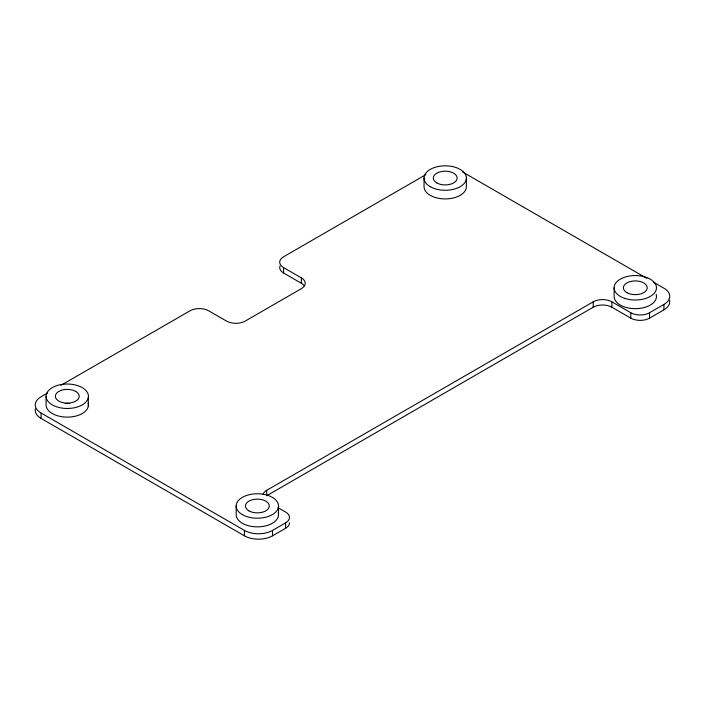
<?xml version="1.0" encoding="UTF-8"?>
<svg xmlns="http://www.w3.org/2000/svg" width="705" height="705" viewBox="0 0 705 705"><rect width="100%" height="100%" fill="white"/><g stroke="black" fill="none" stroke-linecap="round" stroke-linejoin="round"><path stroke-width="1.06" d="M47.702 392.967L41.066 396.8A19.855 11.465 0 0 0 41.066 413.007L41.066 418.409L244.432 535.818A19.855 11.465 0 0 0 272.509 535.818L285.604 528.257A13.236 7.64 0 0 0 289.482 522.854M60.983 385.3L189.989 310.817A13.236 7.64 0 0 1 208.706 310.817L226.481 321.083A13.236 7.64 0 0 0 245.199 321.083L301.352 288.662A13.236 7.64 0 0 0 301.352 277.858L283.569 267.592A13.236 7.64 0 0 1 283.569 256.787L425.855 174.637M263.08 494.24A13.236 7.64 0 0 1 266.701 490.327L593.187 301.837A13.236 7.64 0 0 1 611.905 301.837L630.808 312.747A13.236 7.64 0 0 0 649.525 312.747L663.934 304.428A19.855 11.465 0 0 0 663.934 288.222L653.482 282.185M669.583 300.233A19.855 11.465 0 0 1 663.934 309.83L649.525 318.149A13.236 7.64 0 0 1 630.808 318.149L611.905 307.239A13.236 7.64 0 0 0 593.187 307.239L266.701 495.73L266.701 490.327M41.066 413.007L244.432 530.416A19.855 11.465 0 0 0 272.509 530.416L285.604 522.854A13.236 7.64 0 0 0 285.604 512.05L278.043 507.679M462.471 171.905L646.829 278.343M279.947 266.102A13.236 7.64 0 0 0 283.569 272.994L301.352 283.26A13.236 7.64 0 0 1 304.225 285.736M663.934 304.428L663.934 309.83M649.525 312.747L649.525 318.149M630.808 312.747L630.808 318.149M614.125 287.79L614.125 296.435A21.176 12.223 0 0 0 637.144 308.614A21.176 12.223 0 0 0 656.152 294.302M611.905 301.837L611.905 307.239M593.187 301.837L593.187 307.239M466.402 178.048L466.402 186.693A21.176 12.223 0 0 1 445.225 198.916A21.176 12.223 0 0 1 424.049 186.693L424.049 178.048M301.352 277.858L301.352 283.26M285.604 522.854L285.604 528.257M283.569 267.592L283.569 272.994M278.519 505.996A21.176 12.223 0 0 1 246.759 516.58A21.176 12.223 0 0 1 246.759 495.403A21.176 12.223 0 0 1 278.519 505.996L278.519 514.641M272.509 530.416L272.509 535.818M244.432 530.416L244.432 535.818M236.166 505.996L236.166 514.641A21.176 12.223 0 0 0 259.193 526.82A21.176 12.223 0 0 0 278.202 512.517M88.301 397.664A21.176 12.223 0 0 1 54.646 406.071A21.176 12.223 0 0 1 58.859 385.036A21.176 12.223 0 0 1 88.301 397.664L88.301 406.309M46.098 396.386L46.098 405.031A21.176 12.223 0 0 0 68.817 417.096A21.176 12.223 0 0 0 88.248 403.242M41.066 418.409A19.855 11.465 0 0 1 35.417 408.812M65.195 403.533A11.914 6.874 0 0 1 69.337 403.533M75.691 391.39L73.223 390.297A11.914 6.874 0 0 0 55.404 395.655A11.914 6.874 0 0 0 71.346 402.722A11.914 6.874 0 0 0 75.691 391.39M626.877 292.645A11.914 6.874 0 0 0 646.802 289.57A11.914 6.874 0 0 0 632.218 281.145A11.914 6.874 0 0 0 626.877 292.645M248.918 510.861A11.914 6.874 0 0 0 268.852 507.776A11.914 6.874 0 0 0 254.258 499.351A11.914 6.874 0 0 0 248.918 510.861M436.8 182.912A11.914 6.874 0 0 0 456.725 179.828A11.914 6.874 0 0 0 442.141 171.403A11.914 6.874 0 0 0 436.8 182.912M624.709 298.374A21.176 12.223 0 0 0 656.47 287.79A21.176 12.223 0 0 0 624.709 277.197A21.176 12.223 0 0 0 624.709 298.374M430.244 186.693A21.176 12.223 0 0 0 465.679 181.211A21.176 12.223 0 0 0 439.744 166.239A21.176 12.223 0 0 0 430.244 186.693"/></g></svg>
